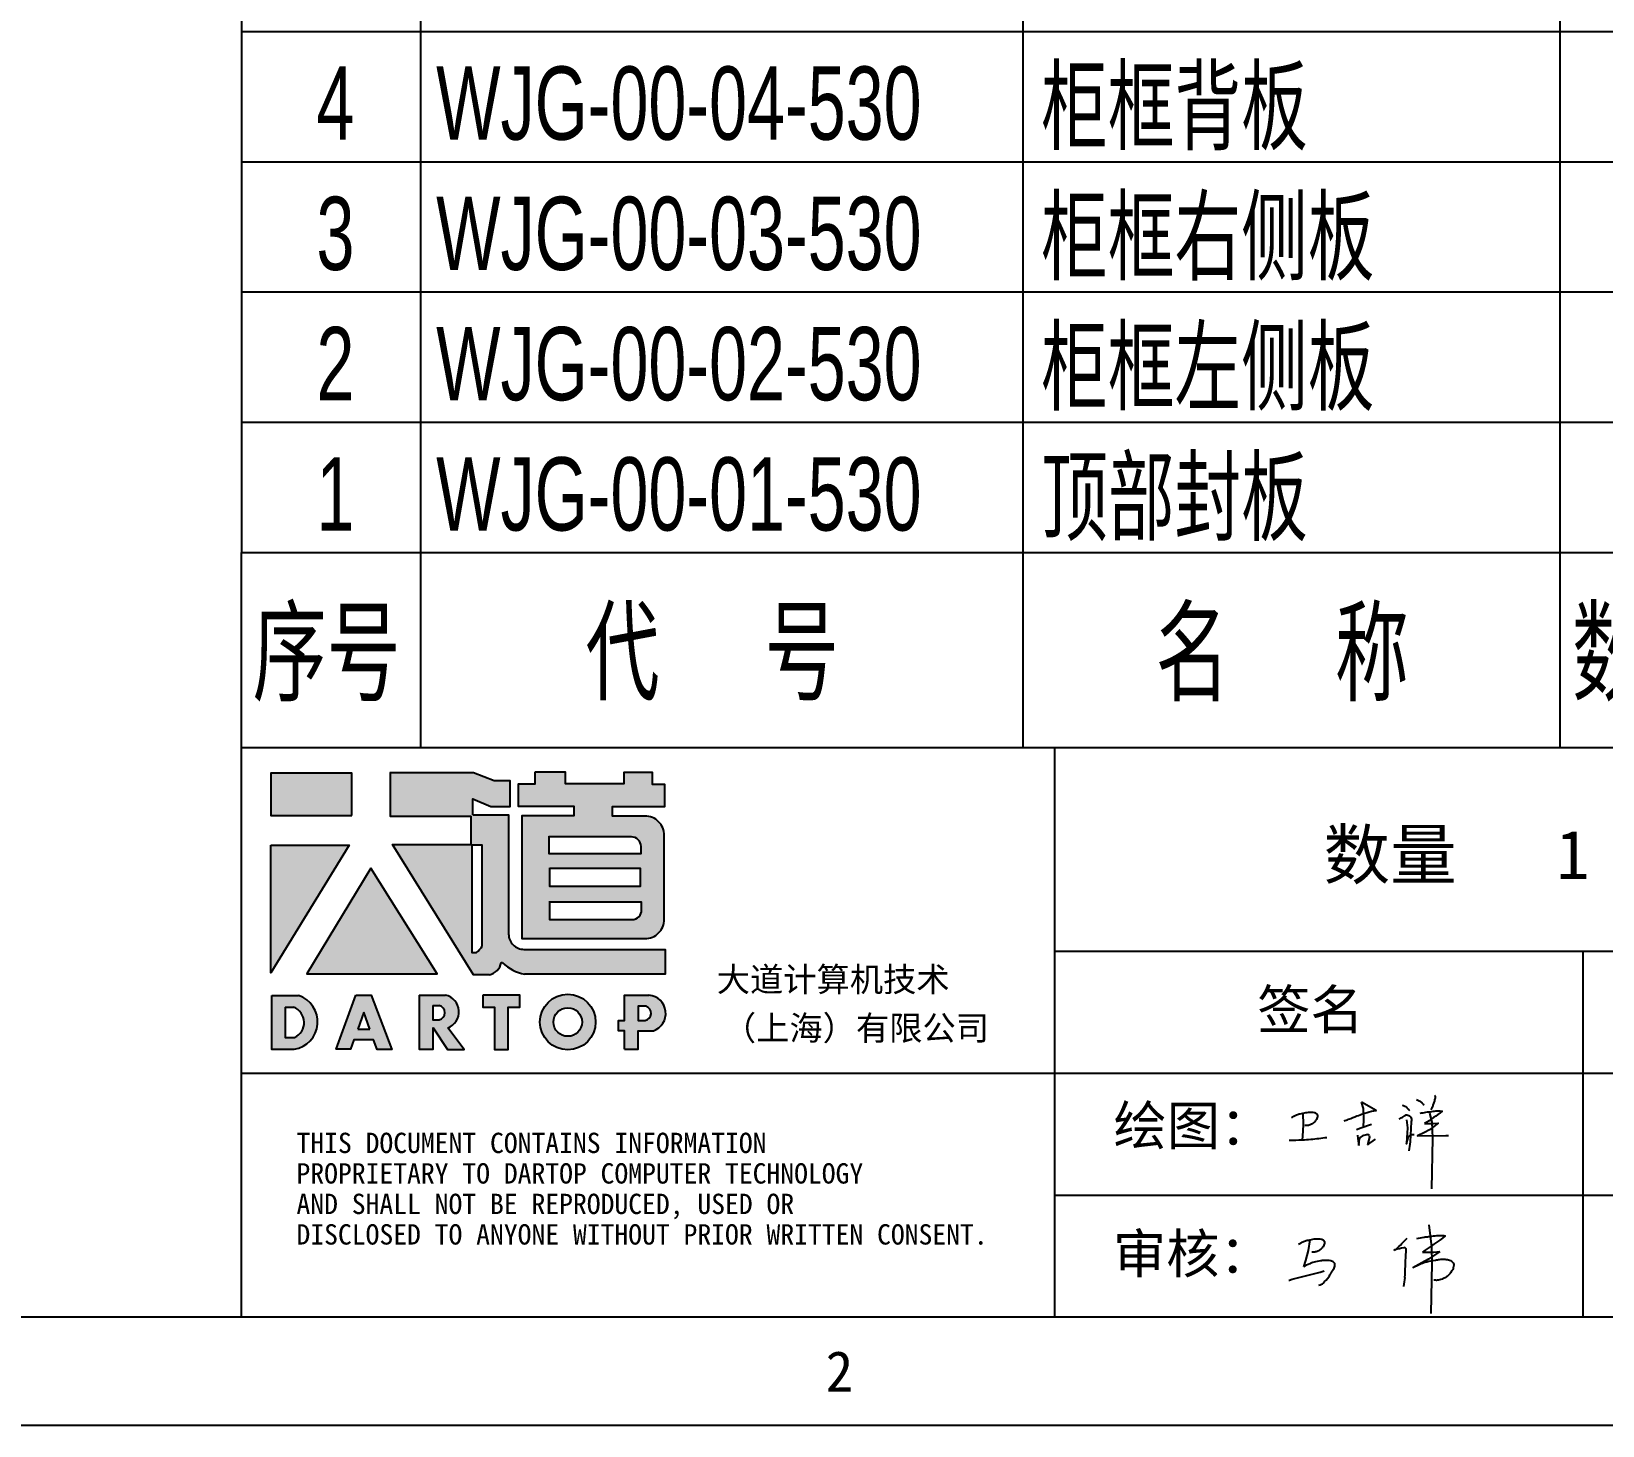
# Model space of a CAD drawing. Header units: millimetres. Extents: x 10653 to 40244, y 19163 to 29561.
# Drawn here: x 13373 to 14584, y 24750 to 25824 of the extents above; entities that cross this region are included whole.
import ezdxf
from ezdxf.enums import TextEntityAlignment as Align

# ---------------------------------------------------------------- set-up
doc = ezdxf.new("R2010")
doc.units = ezdxf.units.MM
for name, color, linetype in [('1轮廓实线层', 7, 'Continuous'), ('2细线层', 4, 'Continuous'), ('4', 7, 'Continuous'), ('6文字层', 3, 'Continuous'), ('print', 30, 'Continuous'), ('图框层', 7, 'Continuous')]:
    doc.layers.add(name, color=color, linetype=linetype)
doc.styles.add('Dartop', font='')
doc.styles.add('hzHT', font='simhei.ttf')
doc.styles.add('PC_TEXTSTYLE', font='arial.ttf', dxfattribs={"width": 0.8})
doc.styles.get('Dartop').set_extended_font_data('FangSong_GB2312')

# ---------------------------------------------------------------- blocks, each defined once
blk = doc.blocks.new('dadao')
for p, q in [((47.97, 19.22), (44.86, 10.36)), ((51.2, 10.36), (47.97, 19.22)), ((44.86, 10.36), (51.2, 10.36))]:
    blk.add_line(p, q)
for points in [[(41.78, 121.65), (41.78, 143.68), (-0.41, 143.68), (-0.41, 121.63), (41.78, 121.63)], [(104.84, 122.03), (104.84, 130.28), (114.15, 126.26), (124.22, 126.26), (124.22, 139.58), (115.91, 139.58), (105.09, 143.86), (61.55, 143.86)], [(61.72, 143.98), (61.72, 121.32), (103.92, 121.32)], [(113.42, 38.73), (105.09, 38.73), (63, 106.46), (103.92, 106.46), (103.92, 120.87), (103.92, 121.32)], [(109.7, 53.6), (109.7, 106.17), (104.34, 106.17), (104.32, 50.41), (106.6, 50.41)], [(144.61, 94.38), (144.61, 84.79), (192.02, 84.79), (192.02, 94.07), (144.92, 94.07)], [(120.24, 44.96), (119.5, 44.96), (119.5, 44.64)], [(0, 27.95), (0, 0), (11.77, 0)], [(0.07, 27.95), (13.97, 27.95)], [(76.83, 28.16), (76.83, -0.05), (84.09, -0.05), (84.09, 11.14), (91.55, -0.15), (100.33, -0.15), (91.74, 11.07)], [(76.84, 28.16), (90.57, 28.16)], [(183.75, 0.01), (183.75, 9.59), (180.55, 9.59), (180.55, 14.93), (183.8, 14.93), (183.8, 28.09), (196.05, 28.09), (196.47, 28.09)], [(7.09, 21.83), (7.09, 6.12), (11.97, 6.12)], [(7.09, 21.83), (11.43, 21.83)], [(84.02, 22.72), (87.27, 22.72)], [(84.02, 22.68), (84.02, 15.31), (87.22, 15.31)], [(194.86, 22.33), (190.79, 22.33), (190.79, 14.97), (194.45, 14.97)], [(183.75, 0), (190.9, 0), (190.9, 9.62), (198.76, 9.62)]]:
    blk.add_lwpolyline(points)
blk.add_lwpolyline([(137.07, 144.22), (137.07, 137.91), (128.29, 137.91), (128.29, 126.5), (157.28, 126.5), (157.28, 121.45), (130.26, 121.45), (130.26, 57.55), (194.41, 57.55, 0.414214), (204.41, 67.55), (204.41, 111.31, 0.414214), (194.41, 121.31), (177.46, 121.31), (177.46, 126.26), (204.72, 126.26), (204.72, 137.72), (198.22, 137.72), (198.22, 143.91), (183.34, 143.91), (183.34, 138.03), (152.98, 138.03), (152.98, 144.22), (137.07, 144.22)], format="xyb", close=True)
for points in [[(104.84, 122.03), (123.4, 122.03), (123.4, 59.96, 0.414214), (131.4, 51.96), (204.85, 51.96), (204.85, 39.12), (131.71, 39.12)], [(144.3, 110.79), (144.3, 101.81), (192.33, 101.81), (192.33, 105.48, 0.414214), (187.33, 110.48), (144.3, 110.48)], [(144.61, 77.05), (144.61, 67.45), (187.64, 67.45, 0.414214), (192.64, 72.45), (192.64, 76.43), (144.61, 76.43)]]:
    blk.add_lwpolyline(points, format="xyb")
for points in [[(-0.3, 106.21), (40.42, 106.21), (-0.3, 39.72), (-0.3, 106.21)], [(51.71, 94.14), (18.42, 39.28), (86.21, 39.28)], [(43.84, 28.18), (51.82, 28.18), (62.58, -0.09), (54.97, -0.09), (53.15, 4.97), (42.92, 4.97), (41.14, -0.03), (33.59, -0.03)], [(109.98, 28.05), (109.98, 21.94), (115.99, 21.94), (115.99, -0.08), (123.19, -0.08), (123.19, 21.95), (129.25, 21.95), (129.25, 28.05), (109.98, 28.05)]]:
    blk.add_lwpolyline(points, close=True)
for radius in [14.48, 7.44]:
    blk.add_circle((154.2, 14.16), radius)
for centre, radius, start, end in [((99.24, 60.67), 12.63, 305.63988, 325.96896), ((111.58, 46.7), 8.19, 282.98113, 347.66273), ((135.97, 61.66), 22.95, 226.7358, 259.32094), ((9.6, 14.23), 14.4, 278.66044, 72.32035), ((88.59, 19.44), 8.95, 290.60733, 77.21242), ((195.68, 18.62), 9.51, 288.89587, 85.24422), ((8.49, 13.87), 8.49, 294.21427, 69.71773), ((86.4, 19.02), 3.8, 282.52697, 76.71958), ((193.72, 18.7), 3.8, 280.98914, 72.55128)]:
    blk.add_arc(centre, radius, start, end)
blk = doc.blocks.new('PC_MXB_BLOCK')
at = {"layer": '1轮廓实线层'}
blk.add_line((-180, 8), (-180, 0), dxfattribs=at)
at = {"layer": '2细线层'}
for p, q in [((-180, 8), (0, 8)), ((-169, 8), (-169, 0)), ((-132, 8), (-132, 0)), ((-99, 8), (-99, 0)), ((-180, 0), (0, 0))]:
    blk.add_line(p, q, dxfattribs=at)
at = {"layer": '6文字层', "style": 'PC_TEXTSTYLE'}
for tag, width, p, p2 in [('序号', 0.769182, (-178.382, 1.349), (-170.088, 1.349)), ('代号', 3.14773, (-168.047, 1.349), (-134.107, 1.349)), ('名称', 2.802424, (-130.867, 1.195), (-100.276, 1.195)), ('数量', 0.817449, (-97.883, 1.195), (-88.997, 1.195)), ('材料', 2.943328, (-86.433, 1.01), (-54.304, 1.01)), ('单重', 0.854038, (-52.208, 0.887), (-42.999, 0.887)), ('总重', 0.958888, (-41.195, 1.266), (-30.856, 1.266)), ('备注', 2.494074, (-28.609, 1.025), (-1.162, 1.025))]:
    blk.add_attdef(tag, text='', height=4.5, dxfattribs=dict(at, width=width)).set_placement(p, p2, align=Align.FIT)
blk = doc.blocks.new('PC_MXBTITLERECORD')
at = {"layer": '1轮廓实线层'}
blk.add_line((-180, 0), (-180, 12), dxfattribs=at)
at = {"layer": '2细线层'}
for p, q in [((-169, 12), (-169, 0)), ((-132, 12), (-132, 0)), ((-99, 12), (-99, 0))]:
    blk.add_line(p, q, dxfattribs=at)
at = {"style": 'PC_TEXTSTYLE', "flags": 1}
blk.add_attdef('Fo oFShowMe', (-53, 6), '', height=0.00000005, dxfattribs=at)
at = {"layer": '6文字层', "style": 'PC_TEXTSTYLE', "width": 0.667}
for s, p in [('序号', (-174.774, 6)), ('代     号', (-151.087, 6)), ('名     称', (-116.058, 6)), ('数量', (-93.706, 6))]:
    blk.add_text(s, height=5, dxfattribs=at).set_placement(p, align=Align.MIDDLE)
blk = doc.blocks.new('h')
for p, q in [((20773.3, -2331.8), (20775.3, -2338.7)), ((20789.1, -2340.9), (20773.5, -2331.9)), ((20775.3, -2338.7), (20775.6, -2351.2)), ((20775.6, -2351.2), (20775.5, -2357.3)), ((20845.7, -2343.5), (20848.4, -2353)), ((20848.4, -2353), (20848.9, -2370.3)), ((20768.1, -2360.9), (20773, -2359.1)), ((20769.5, -2366.9), (20769.8, -2370.6)), ((20769.8, -2370.6), (20770.9, -2378)), ((20770.9, -2378), (20771.5, -2370.6)), ((20772.4, -2369.3), (20774.9, -2367.8)), ((20773, -2359.1), (20784.1, -2355.2)), ((20782.2, -2369.2), (20780, -2377.1)), ((20780, -2377.1), (20788.3, -2371.3)), ((20780.1, -2366.4), (20780.8, -2366.4)), ((20781.9, -2367.4), (20782.2, -2369.2)), ((20848.9, -2370.3), (20847.9, -2424))]:
    blk.add_line(p, q)
for points in [[(20816.8, -2335, -0.053561), (20819.6, -2336.1, -0.075272), (20821.3, -2337.3, -0.005295), (20822.5, -2338.5, -0.009337), (20823.1, -2339.1, -0.026146), (20823.7, -2339.8, -0.016644), (20824.5, -2340.9)], [(20832.1, -2329.2, -0.053561), (20834.9, -2330.3, -0.075272), (20836.7, -2331.5, -0.005295), (20837.8, -2332.6, -0.009337), (20838.5, -2333.3, -0.026146), (20839, -2334, -0.016644), (20839.8, -2335.1)], [(20847.6, -2340.2, 0.021784), (20849.6, -2335.9, 0.028296), (20850.8, -2332.4, 0.008136), (20851.9, -2328.2, 0.028913), (20852.2, -2327, 0.08193), (20852.1, -2325.9, 0.075058), (20851.7, -2324.7, 0.275043)], [(20699.1, -2348.2, -0.029745), (20704.6, -2345.4, -0.046842), (20708.4, -2344.2, -0.00919), (20714.3, -2343, -0.018517), (20717.2, -2342.5, -0.037841), (20720.3, -2342.4, -0.039541), (20723.2, -2342.8, -0.149785), (20726, -2344.3, -0.204935), (20726.9, -2346.6, -0.074872), (20726.5, -2348.3, -0.061615), (20725.6, -2350.3, -0.034204), (20723.8, -2352.6, -0.045776), (20722.3, -2354.1, -0.054985), (20720.4, -2355.3, -0.036348), (20717.3, -2356.5, -0.067752), (20715.7, -2356.8, -0.043553), (20713.2, -2356.7)], [(20755, -2351.9, -0.024077), (20759.9, -2350.1, -0.013147), (20768.7, -2346.5, -0.00522), (20775.4, -2344.1, -0.018517), (20777.3, -2343.4, -0.008274), (20786.3, -2341, -0.039541), (20788.3, -2340.8, -0.079216), (20789.4, -2341, -0.204935)], [(20813.5, -2350.1, 0.007348), (20815.9, -2348.7, 0.008421), (20818, -2347.3, 0.009459), (20819.7, -2346.2, -0.016325), (20820.7, -2345.5, -0.173771), (20821.8, -2345.3, -0.085159), (20823.9, -2346, -0.125883), (20826, -2347.9, -0.160659), (20826.6, -2350.1, -0.010447), (20826.5, -2352.3, -0.008247), (20826.2, -2355.1, -0.002698), (20825.3, -2374, 0.001562), (20823.9, -2383.7, 0.016137)], [(20836, -2343.7, -0.02797), (20842.1, -2342.6, -0.048868), (20845.6, -2342.2, -0.00919), (20851.1, -2341.4, -0.018517), (20853.9, -2341.1, -0.037841), (20856.7, -2341.2, -0.039541), (20859.4, -2341.6, -0.018282), (20840.6, -2354.7, -0.000937)], [(20696.6, -2372.4, 0.002073), (20710.6, -2371.9, 0.016137), (20719.6, -2371.3, 0.008314), (20736.9, -2369.3)]]:
    blk.add_lwpolyline(points, format="xyb")
for points in [[(20711.3, -2343.5), (20711.3, -2343.5), (20711.5, -2355.8), (20710.7, -2368), (20710.6, -2371.9)], [(20821.5, -2350.6), (20822.4, -2359.2), (20822.2, -2364.9), (20821.7, -2369), (20821.3, -2376.3), (20823.6, -2368.5), (20827.2, -2366.3), (20829.5, -2366.3)], [(20840.6, -2354.7), (20850, -2354.7), (20855, -2354.3), (20845.9, -2361.1), (20840.5, -2364), (20833, -2367.5), (20863.2, -2367.4), (20865.9, -2367.3)]]:
    blk.add_lwpolyline(points)
for centre, radius, start, end in [((20773.7, -2371.2), 2.3, 121.9907, 163.6016), ((20787.5, -2406), 40.3, 100.6183, 108.2482), ((20780.8, -2367.6), 1.15, 9.4675, 90)]:
    blk.add_arc(centre, radius, start, end)
blk = doc.blocks.new('马伟')
for p, q in [((-966.61, 33464.64), (-966.18, 33461.02)), ((-966.18, 33461.02), (-966.11, 33458.34)), ((-967.75, 33458.39), (-969.23, 33457.58)), ((-966.68, 33458.96), (-967.75, 33458.39)), ((-967.69, 33460.16), (-965.8, 33460.16)), ((-964.79, 33460.25), (-966.68, 33458.96)), ((-966.11, 33458.34), (-966.27, 33450.03)), ((-965.8, 33460.16), (-964.79, 33460.25))]:
    blk.add_line(p, q)
for points in [[(-988.1, 33461.47, -0.029745), (-987.24, 33461.9, -0.046842), (-986.65, 33462.09, -0.00919), (-985.74, 33462.27, -0.018517), (-985.28, 33462.34, -0.037841), (-984.81, 33462.35, -0.039541), (-984.36, 33462.3, -0.149785), (-983.92, 33462.06, -0.204935), (-983.79, 33461.71, -0.074872), (-983.84, 33461.44, -0.061615), (-983.99, 33461.13, -0.034204), (-984.26, 33460.78, -0.045776), (-984.5, 33460.55, -0.054985), (-984.79, 33460.36, -0.036348), (-985.28, 33460.17, -0.067752), (-985.52, 33460.13, -0.043553), (-985.9, 33460.15)], [(-968.61, 33462.39, -0.02797), (-967.39, 33462.61, -0.048868), (-966.69, 33462.69, -0.00919), (-965.57, 33462.85, -0.018517), (-965.02, 33462.9, -0.037841), (-964.45, 33462.89, -0.039541), (-963.91, 33462.8, -0.018282), (-967.69, 33460.16, -0.000937)], [(-969.23, 33457.58, -0.029745), (-967.89, 33458.26, -0.046842), (-966.97, 33458.55, -0.00919), (-965.55, 33458.84, -0.018517), (-964.84, 33458.94, -0.037841), (-964.1, 33458.97, -0.039541), (-963.4, 33458.88, -0.149785), (-962.72, 33458.51, -0.204935), (-962.51, 33457.97, -0.074872), (-962.59, 33457.54, -0.061615), (-962.82, 33457.07, -0.034204), (-963.24, 33456.51, -0.045776), (-963.62, 33456.15, -0.054985), (-964.07, 33455.86, -0.036348), (-964.83, 33455.56, -0.067752), (-965.21, 33455.5, -0.043553), (-965.8, 33455.53)]]:
    blk.add_lwpolyline(points, format="xyb")
blk.add_lwpolyline([(-986.2, 33462.18), (-986.2, 33462.18), (-986.48, 33460.41), (-986.96, 33458.75), (-987.27, 33457.73)])
for centre, radius, start, end in [((-979.68, 33473.45), 14.92, 299.2655, 300.9495), ((-945.89, 33348.42), 115.17, 102.4659, 103.2053), ((-1024.37, 33516.09), 76.26, 313.3661, 315.2961), ((-970.74, 33460.39), 0.488, 52.3757, 91.2912), ((-970.9, 33460.46), 0.559, 357.1968, 33.7052), ((-982.39, 33449.28), 9.75, 113.2024, 120.0175), ((-984.68, 33454.62), 3.94, 102.4749, 113.2024), ((-978.97, 33428.8), 30.39, 100.3687, 102.4749), ((-983.09, 33451.33), 7.49, 96.1253, 100.3687), ((-983.49, 33455.04), 3.75, 87.457, 96.1253), ((-983.47, 33455.36), 3.43, 78.3996, 87.457), ((-982.99, 33457.72), 1.02, 44.3247, 78.3996), ((-982.66, 33458.04), 0.567, 357.9984, 44.3247), ((-983.22, 33458.06), 1.12, 340.871, 357.9984), ((-1399.63, 33474.22), 429.46, 357.5657, 358.0573), ((-983.48, 33461.29), 13.17, 352.9125, 354.8027), ((-978.54, 33460.84), 8.21, 354.8027, 357.1968), ((-990.31, 33458.65), 3.19, 281.077, 291.2126), ((-1060.51, 33743.61), 296.64, 283.9189, 284.9715), ((-1000.24, 33470.18), 22.19, 316.9196, 320.5887), ((-987.67, 33459.4), 5.64, 324.0948, 331.3784), ((-983.29, 33457.19), 0.754, 319.5731, 337.4855), ((-985.37, 33458.85), 3.39, 324.9107, 333.3484), ((-983.72, 33458.23), 1.65, 326.7678, 340.871), ((-729.89, 33419.63), 243.4, 171.4102, 171.7681), ((-985.32, 33457.16), 2.51, 283.8163, 294.0305), ((-984.78, 33455.92), 1.16, 294.8364, 309.9011)]:
    blk.add_arc(centre, radius, start, end)

msp = doc.modelspace()

# ---------------------------------------------------------------- hatches: boundary and pattern name
for points in [[(13620.272, 25252.855), (13557.784, 25252.855), (13557.784, 25220.207), (13620.272, 25220.207)], [(13618.26, 25197.365), (13557.951, 25197.365), (13557.951, 25098.897)], [(13634.977, 25179.496), (13585.678, 25098.241), (13686.064, 25098.241)], [(13749.806, 25081.616), (13721.276, 25081.616), (13721.276, 25072.565), (13730.178, 25072.565), (13730.178, 25039.949), (13740.835, 25039.949), (13740.835, 25072.586), (13749.806, 25072.586)]]:
    msp.add_hatch(color=0).paths.add_polyline_path(points)
h = msp.add_hatch(color=0)
h.paths.add_polyline_path([(13713.654, 25233.013), (13727.445, 25227.055), (13742.355, 25227.055), (13742.355, 25246.789), (13730.054, 25246.789), (13714.027, 25253.119), (13649.798, 25253.119), (13649.798, 25219.744), (13712.291, 25219.744), (13712.291, 25219.07), (13712.291, 25197.738), (13651.691, 25197.738), (13714.023, 25097.426), (13726.365, 25097.426, 0.27937482), (13735.376, 25106.188), (13735.376, 25106.65), (13736.464, 25106.65, 0.14314537), (13753.457, 25098.002), (13861.769, 25098.002), (13861.769, 25117.027), (13752.996, 25117.027, -0.41421356), (13741.148, 25128.875), (13741.148, 25220.799), (13713.654, 25220.799)])
h.paths.add_polyline_path([(13712.921, 25197.312), (13720.862, 25197.311), (13720.862, 25119.454, -0.08893574), (13716.26, 25114.721), (13712.893, 25114.721)], flags=16)
h = msp.add_hatch(color=0)
h.paths.add_polyline_path([(13861.583, 25244.027), (13851.946, 25244.027), (13851.946, 25253.194), (13829.918, 25253.194), (13829.918, 25244.485), (13784.947, 25244.485), (13784.947, 25253.652), (13761.394, 25253.652), (13761.394, 25244.315), (13748.38, 25244.315), (13748.38, 25227.415), (13791.328, 25227.415), (13791.328, 25219.94), (13751.308, 25219.94), (13751.308, 25125.302), (13846.314, 25125.302, 0.41421356), (13861.123, 25140.111), (13861.123, 25204.922, 0.41421356), (13846.314, 25219.731), (13821.199, 25219.731), (13821.199, 25227.066), (13861.583, 25227.066)])
h.paths.add_polyline_path([(13835.822, 25203.687, -0.41421356), (13843.226, 25196.283), (13843.226, 25190.852), (13772.097, 25190.852), (13772.097, 25203.687)], flags=16)
h.paths.add_polyline_path([(13842.767, 25179.392), (13842.767, 25165.64), (13772.557, 25165.64), (13772.557, 25179.392)], flags=16)
h.paths.add_polyline_path([(13843.685, 25153.264), (13843.685, 25147.375, -0.41421356), (13836.28, 25139.97), (13772.557, 25139.97), (13772.557, 25153.264)], flags=16)
h = msp.add_hatch(color=0)
h.paths.add_polyline_path([(13765.315, 25061.042, 1), (13808.21, 25061.042, 1)])
h.paths.add_polyline_path([(13797.781, 25061.042, -1), (13775.744, 25061.042, -1)], flags=16)
h = msp.add_hatch(color=0)
h.paths.add_polyline_path([(13579.084, 25081.467), (13558.395, 25081.467), (13558.395, 25040.072), (13575.82, 25040.072, 0.79301591)])
h.paths.add_polyline_path([(13576.127, 25049.138), (13568.892, 25049.138), (13568.892, 25072.402), (13575.328, 25072.402, -0.67136089)], flags=16)
h = msp.add_hatch(color=0)
h.paths.add_polyline_path([(13635.133, 25081.808), (13623.326, 25081.808), (13608.141, 25040.028), (13619.326, 25040.028), (13621.957, 25047.432), (13637.11, 25047.432), (13639.798, 25039.938), (13651.073, 25039.938)])
h.paths.add_polyline_path([(13634.214, 25055.413), (13624.826, 25055.413), (13629.434, 25068.542)], flags=16)
h = msp.add_hatch(color=0)
h.paths.add_polyline_path([(13692.526, 25081.779), (13672.178, 25081.779), (13672.178, 25040.005), (13682.931, 25040.005), (13682.931, 25056.566), (13693.983, 25039.856), (13706.977, 25039.856), (13694.257, 25056.461, 0.74405494)])
h.paths.add_polyline_path([(13682.832, 25062.748), (13682.832, 25073.718), (13687.639, 25073.718, -0.79680897), (13687.567, 25062.748)], flags=16)
h = msp.add_hatch(color=0)
h.paths.add_polyline_path([(13849.353, 25081.68), (13848.737, 25081.68), (13830.597, 25081.68), (13830.597, 25062.184), (13825.783, 25062.184), (13825.783, 25054.271), (13830.519, 25054.271), (13830.519, 25040.078), (13841.109, 25040.078), (13841.109, 25054.326), (13852.745, 25054.326, 0.81230381)])
h.paths.add_polyline_path([(13840.952, 25062.238), (13840.952, 25073.143), (13846.978, 25073.143, -0.77821343), (13846.363, 25062.238)], flags=16)

# ---------------------------------------------------------------- linework, layer by layer
at = {"color": 0}
for p, q in [((15793.483, 25272.256), (13535.333, 25272.256)), ((13535.333, 24833.664), (13535.333, 25272.256)), ((14161.893, 25272.256), (14161.893, 24833.664)), ((14161.893, 25115.616), (14788.453, 25115.616)), ((14569.157, 25115.616), (14569.157, 24833.664)), ((13535.333, 25021.632), (14161.893, 25021.632)), ((14161.893, 25021.632), (15793.483, 25021.632)), ((14161.893, 24927.648), (14788.453, 24927.648)), ((15793.483, 24833.664), (10820.351, 24833.664))]:
    msp.add_line(p, q, dxfattribs=at)
at = {"layer": 'print'}
msp.add_lwpolyline([(10653.269, 28425.94), (15960.566, 28425.94), (15960.566, 24750.122), (10653.269, 24750.122)], close=True, dxfattribs=at)

# ---------------------------------------------------------------- block references
at = {"color": 0}
for name, p, xscale, yscale, zscale in [('dadao', (13558.395, 25040.072), 1.480959531369707, 1.480959531369707, 1.480959531369707), ('h', (-665.541, 26690.268), 0.7251575945789599, 0.7251575945789599, 0.7251575945789599)]:
    msp.add_blockref(name, p, dxfattribs=dict(at, xscale=xscale, yscale=yscale, zscale=zscale))
at = {"xscale": 4.68, "yscale": 4.68, "zscale": 4.68}
msp.add_blockref('马伟', (18974.27, -131709.721), dxfattribs=at)
at = {"layer": '图框层', "xscale": 12.54528, "yscale": 12.54528, "zscale": 12.54528}
for name, p in [('PC_MXB_BLOCK', (15793.483, 25824.248)), ('PC_MXBTITLERECORD', (15793.483, 25272.256))]:
    msp.add_blockref(name, p, dxfattribs=at)
at = {"layer": '图框层'}
ref = msp.add_blockref('PC_MXB_BLOCK', (15793.483, 25723.886), dxfattribs=dict(at, xscale=12.54528, yscale=12.54528, zscale=12.54528))
ref.add_attrib('代号', 'WJG-00-04-530', (13685.289, 25740.808), dxfattribs={"layer": '6文字层', "height": 56.45376, "style": 'PC_TEXTSTYLE', "width": 0.667})
ref.add_attrib('序号', '4', dxfattribs={"layer": '6文字层', "height": 56.454, "style": 'PC_TEXTSTYLE', "width": 0.667}).set_placement((13607.656, 25740.808), align=Align.CENTER)
ref.add_attrib('名称', '柜框背板', (14151.724, 25738.883), dxfattribs={"layer": '6文字层', "height": 56.4538, "style": 'PC_TEXTSTYLE', "width": 0.667})
ref = msp.add_blockref('PC_MXB_BLOCK', (15793.483, 25623.523), dxfattribs=dict(at, xscale=12.54528, yscale=12.54528, zscale=12.54528))
ref.add_attrib('代号', 'WJG-00-03-530', (13685.289, 25640.446), dxfattribs={"layer": '6文字层', "height": 56.45376, "style": 'PC_TEXTSTYLE', "width": 0.667})
ref.add_attrib('序号', '3', dxfattribs={"layer": '6文字层', "height": 56.454, "style": 'PC_TEXTSTYLE', "width": 0.667}).set_placement((13607.656, 25640.446), align=Align.CENTER)
ref.add_attrib('名称', '柜框右侧板', (14151.724, 25638.521), dxfattribs={"layer": '6文字层', "height": 56.4538, "style": 'PC_TEXTSTYLE', "width": 0.667})
ref = msp.add_blockref('PC_MXB_BLOCK', (15793.483, 25523.161), dxfattribs=dict(at, xscale=12.54528, yscale=12.54528, zscale=12.54528))
ref.add_attrib('代号', 'WJG-00-02-530', (13685.289, 25540.083), dxfattribs={"layer": '6文字层', "height": 56.45376, "style": 'PC_TEXTSTYLE', "width": 0.667})
ref.add_attrib('序号', '2', dxfattribs={"layer": '6文字层', "height": 56.454, "style": 'PC_TEXTSTYLE', "width": 0.667}).set_placement((13607.656, 25540.083), align=Align.CENTER)
ref.add_attrib('名称', '柜框左侧板', (14151.724, 25538.159), dxfattribs={"layer": '6文字层', "height": 56.4538, "style": 'PC_TEXTSTYLE', "width": 0.667})
ref = msp.add_blockref('PC_MXB_BLOCK', (15793.483, 25422.799), dxfattribs=dict(at, xscale=12.54528, yscale=12.54528, zscale=12.54528))
ref.add_attrib('代号', 'WJG-00-01-530', (13685.289, 25439.721), dxfattribs={"layer": '6文字层', "height": 56.45376, "style": 'PC_TEXTSTYLE', "width": 0.667})
ref.add_attrib('序号', '1', dxfattribs={"layer": '6文字层', "height": 56.454, "style": 'PC_TEXTSTYLE', "width": 0.667}).set_placement((13607.656, 25439.721), align=Align.CENTER)
ref.add_attrib('名称', '顶部封板', (14151.724, 25437.797), dxfattribs={"layer": '6文字层', "height": 56.4538, "style": 'PC_TEXTSTYLE', "width": 0.667})

# ---------------------------------------------------------------- texts
at = {"color": 0}
for s, height, style, p in [('数量   1', 37.5936, 'hzHT', (14471.803, 25190.101)), ('签名', 30.0749, 'hzHT', (14359.222, 25070.663)), ('2', 31.328, 'Dartop', (13996.133, 24791.893))]:
    msp.add_text(s, height=height, dxfattribs=dict(at, style=style)).set_placement(p, align=Align.MIDDLE_CENTER)
at = {"color": 0, "style": 'hzHT'}
for s, height, p in [('绘图：', 30.0749, (14207.398, 24966.245)), ('THIS DOCUMENT CONTAINS INFORMATION', 15.664, (13577.622, 24960.073)), ('PROPRIETARY TO DARTOP COMPUTER TECHNOLOGY', 15.664, (13577.622, 24936.577)), ('AND SHALL NOT BE REPRODUCED, USED OR', 15.664, (13577.622, 24913.081)), ('DISCLOSED TO ANYONE WITHOUT PRIOR WRITTEN CONSENT.', 15.664, (13577.622, 24889.585)), ('审核：', 30.0749, (14207.025, 24867.553))]:
    msp.add_text(s, height=height, dxfattribs=at).set_placement(p)
at = {"layer": '4', "color": 0, "style": 'hzHT'}
for s, p in [('大道计算机技术', (13901.597, 25084.489)), ('（上海）有限公司', (13906.326, 25047.025))]:
    msp.add_text(s, height=18.7968, dxfattribs=at).set_placement(p)

doc.saveas('drawing.dxf')
